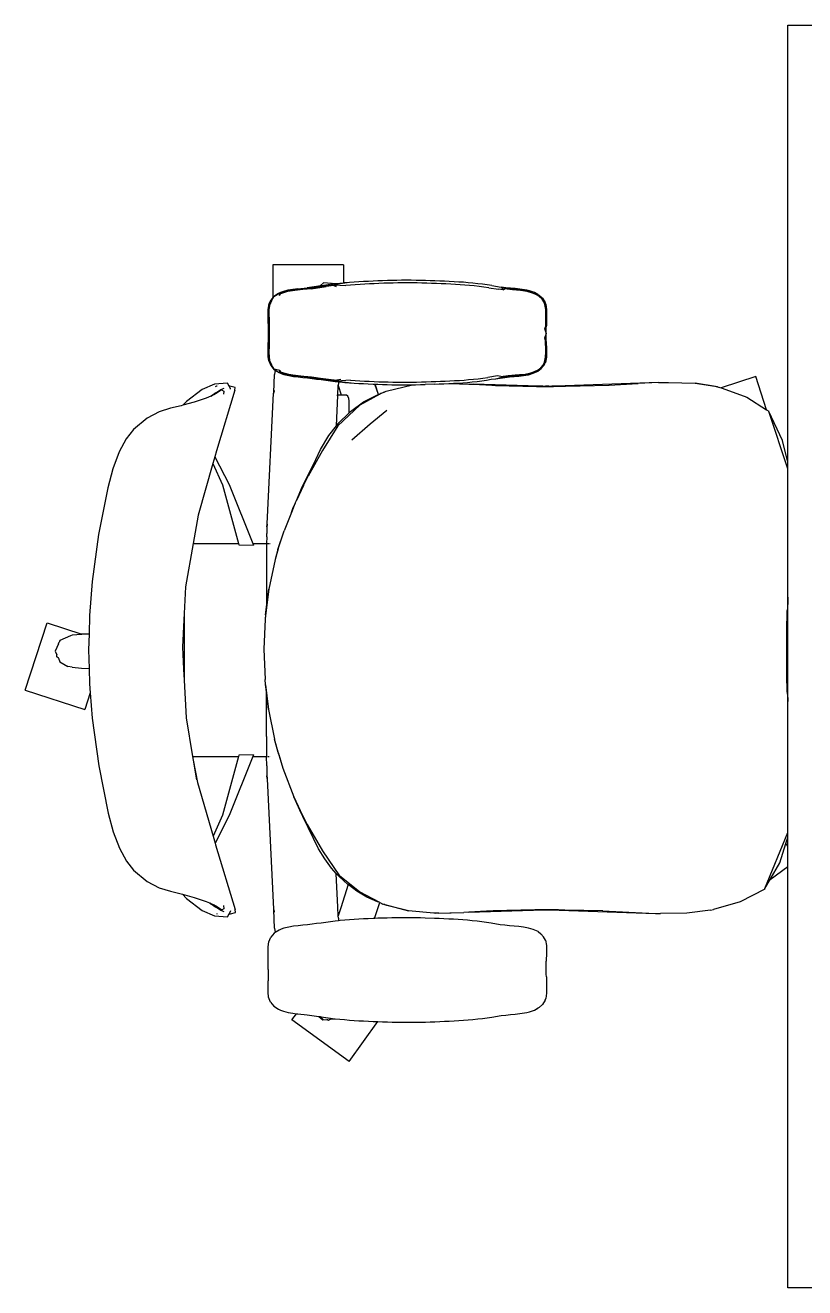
# Model space of a CAD drawing. Header units: metres. Extents: x 428 to 3974, y -4076 to 3914.
# Drawn here: x 1099.975 to 1100.679, y -3850.718 to -3849.578 of the extents above; entities that cross this region are included whole.
import ezdxf

# ---------------------------------------------------------------- set-up
doc = ezdxf.new("R2010")
doc.units = ezdxf.units.M
doc.header["$MEASUREMENT"] = 0
doc.layers.add('Edges', color=7, linetype='Continuous')

msp = doc.modelspace()

# ---------------------------------------------------------------- linework, layer by layer
at = {"layer": 'Edges'}
for p, q in [((1100.6633, -3849.5782), (1100.783, -3849.5782)), ((1100.6633, -3849.9726), (1100.6633, -3849.5782)), ((1100.1983, -3849.7946), (1100.1983, -3849.8241)), ((1100.2621, -3849.7946), (1100.1983, -3849.7946)), ((1100.2621, -3849.7946), (1100.2621, -3849.811)), ((1100.233, -3849.8153), (1100.2464, -3849.8134)), ((1100.233, -3849.8161), (1100.2464, -3849.8141)), ((1100.2376, -3849.8141), (1100.2334, -3849.8147)), ((1100.2394, -3849.8139), (1100.2376, -3849.8141)), ((1100.2394, -3849.8139), (1100.2396, -3849.8135)), ((1100.2406, -3849.8137), (1100.2394, -3849.8139)), ((1100.2396, -3849.8135), (1100.2412, -3849.8132)), ((1100.2418, -3849.8135), (1100.2406, -3849.8137)), ((1100.244, -3849.8107), (1100.2412, -3849.8132)), ((1100.246, -3849.8129), (1100.2418, -3849.8135)), ((1100.243, -3849.8129), (1100.2431, -3849.8128)), ((1100.2512, -3849.8114), (1100.244, -3849.8107)), ((1100.2503, -3849.8124), (1100.246, -3849.8129)), ((1100.2464, -3849.8134), (1100.2532, -3849.8125)), ((1100.2533, -3849.8132), (1100.2464, -3849.8141)), ((1100.2545, -3849.8118), (1100.2503, -3849.8124)), ((1100.2512, -3849.8114), (1100.2524, -3849.8112)), ((1100.2524, -3849.8112), (1100.2527, -3849.8116)), ((1100.2527, -3849.8116), (1100.2525, -3849.8115)), ((1100.2544, -3849.8117), (1100.2527, -3849.8116)), ((1100.2674, -3849.8105), (1100.2532, -3849.8125)), ((1100.2554, -3849.8141), (1100.2532, -3849.8125)), ((1100.2532, -3849.8125), (1100.2641, -3849.8132)), ((1100.2533, -3849.8132), (1100.2554, -3849.8141)), ((1100.2545, -3849.8118), (1100.2544, -3849.8117)), ((1100.2546, -3849.8118), (1100.2545, -3849.8118)), ((1100.2589, -3849.8113), (1100.2546, -3849.8118)), ((1100.2621, -3849.811), (1100.2589, -3849.8113)), ((1100.2631, -3849.8109), (1100.2621, -3849.811)), ((1100.2674, -3849.8105), (1100.2631, -3849.8109)), ((1100.2684, -3849.8128), (1100.2641, -3849.8132)), ((1100.2717, -3849.8102), (1100.2674, -3849.8105)), ((1100.2727, -3849.8125), (1100.2684, -3849.8128)), ((1100.276, -3849.8099), (1100.2717, -3849.8102)), ((1100.277, -3849.8122), (1100.2727, -3849.8125)), ((1100.2803, -3849.8097), (1100.276, -3849.8099)), ((1100.2813, -3849.812), (1100.277, -3849.8122)), ((1100.2846, -3849.8095), (1100.2803, -3849.8097)), ((1100.2856, -3849.8118), (1100.2813, -3849.812)), ((1100.2888, -3849.8093), (1100.2846, -3849.8095)), ((1100.2899, -3849.8116), (1100.2856, -3849.8118)), ((1100.2931, -3849.8091), (1100.2888, -3849.8093)), ((1100.2941, -3849.8114), (1100.2899, -3849.8116)), ((1100.2974, -3849.8089), (1100.2931, -3849.8091)), ((1100.2984, -3849.8112), (1100.2941, -3849.8114)), ((1100.3017, -3849.8088), (1100.2974, -3849.8089)), ((1100.3027, -3849.8111), (1100.2984, -3849.8112)), ((1100.306, -3849.8086), (1100.3017, -3849.8088)), ((1100.307, -3849.811), (1100.3027, -3849.8111)), ((1100.3103, -3849.8086), (1100.306, -3849.8086)), ((1100.3113, -3849.8109), (1100.307, -3849.811)), ((1100.3146, -3849.8085), (1100.3103, -3849.8086)), ((1100.3156, -3849.8109), (1100.3113, -3849.8109)), ((1100.3189, -3849.8085), (1100.3146, -3849.8085)), ((1100.3199, -3849.8108), (1100.3156, -3849.8109)), ((1100.3232, -3849.8085), (1100.3189, -3849.8085)), ((1100.3242, -3849.8109), (1100.3199, -3849.8108)), ((1100.3276, -3849.8086), (1100.3232, -3849.8085)), ((1100.3286, -3849.8109), (1100.3242, -3849.8109)), ((1100.3318, -3849.8086), (1100.3276, -3849.8086)), ((1100.3329, -3849.811), (1100.3286, -3849.8109)), ((1100.3361, -3849.8088), (1100.3318, -3849.8086)), ((1100.3373, -3849.8111), (1100.3329, -3849.811)), ((1100.3404, -3849.8089), (1100.3361, -3849.8088)), ((1100.3416, -3849.8113), (1100.3373, -3849.8111)), ((1100.3447, -3849.8091), (1100.3404, -3849.8089)), ((1100.346, -3849.8114), (1100.3416, -3849.8113)), ((1100.349, -3849.8092), (1100.3447, -3849.8091)), ((1100.3503, -3849.8116), (1100.346, -3849.8114)), ((1100.3533, -3849.8094), (1100.349, -3849.8092)), ((1100.3546, -3849.8118), (1100.3503, -3849.8116)), ((1100.3576, -3849.8096), (1100.3533, -3849.8094)), ((1100.3589, -3849.812), (1100.3546, -3849.8118)), ((1100.3619, -3849.8098), (1100.3576, -3849.8096)), ((1100.3631, -3849.8122), (1100.3589, -3849.812)), ((1100.3661, -3849.8101), (1100.3619, -3849.8098)), ((1100.3674, -3849.8125), (1100.3631, -3849.8122)), ((1100.3704, -3849.8103), (1100.3661, -3849.8101)), ((1100.3717, -3849.8128), (1100.3674, -3849.8125)), ((1100.3747, -3849.8107), (1100.3704, -3849.8103)), ((1100.376, -3849.8131), (1100.3717, -3849.8128)), ((1100.379, -3849.8111), (1100.3747, -3849.8107)), ((1100.3802, -3849.8136), (1100.376, -3849.8131)), ((1100.3833, -3849.8116), (1100.379, -3849.8111)), ((1100.3846, -3849.8141), (1100.3802, -3849.8136)), ((1100.3876, -3849.8121), (1100.3833, -3849.8116)), ((1100.3889, -3849.8146), (1100.3846, -3849.8141)), ((1100.3918, -3849.8127), (1100.3876, -3849.8121)), ((1100.3961, -3849.8133), (1100.3918, -3849.8127)), ((1100.3961, -3849.8133), (1100.4045, -3849.8146)), ((1100.1977, -3849.8248), (1100.1964, -3849.8264)), ((1100.1983, -3849.8244), (1100.1965, -3849.8266)), ((1100.1971, -3849.827), (1100.1991, -3849.8235)), ((1100.1983, -3849.8241), (1100.1977, -3849.8248)), ((1100.1993, -3849.8231), (1100.1983, -3849.8241)), ((1100.1991, -3849.8235), (1100.1983, -3849.8244)), ((1100.1983, -3849.8243), (1100.1983, -3849.8244)), ((1100.2052, -3849.8199), (1100.1991, -3849.8235)), ((1100.2035, -3849.8203), (1100.1993, -3849.8231)), ((1100.2053, -3849.8195), (1100.2035, -3849.8203)), ((1100.2043, -3849.8222), (1100.2052, -3849.8199)), ((1100.2043, -3849.8222), (1100.2053, -3849.8206)), ((1100.2116, -3849.8179), (1100.2052, -3849.8199)), ((1100.2053, -3849.8206), (1100.2052, -3849.8199)), ((1100.2078, -3849.8185), (1100.2053, -3849.8195)), ((1100.2116, -3849.8187), (1100.2053, -3849.8206)), ((1100.2117, -3849.8175), (1100.2078, -3849.8185)), ((1100.2116, -3849.8179), (1100.2138, -3849.8175)), ((1100.2138, -3849.8183), (1100.2116, -3849.8187)), ((1100.2122, -3849.8174), (1100.2117, -3849.8175)), ((1100.2117, -3849.8175), (1100.2138, -3849.8175)), ((1100.2165, -3849.8167), (1100.2122, -3849.8174)), ((1100.2138, -3849.8175), (1100.216, -3849.8172)), ((1100.216, -3849.818), (1100.2138, -3849.8183)), ((1100.216, -3849.8172), (1100.2208, -3849.8166)), ((1100.2207, -3849.8174), (1100.216, -3849.818)), ((1100.2208, -3849.8161), (1100.2165, -3849.8167)), ((1100.2255, -3849.8169), (1100.2207, -3849.8174)), ((1100.2208, -3849.8161), (1100.2292, -3849.8153)), ((1100.2208, -3849.8166), (1100.2255, -3849.8161)), ((1100.2255, -3849.8161), (1100.2292, -3849.8157)), ((1100.2292, -3849.8165), (1100.2255, -3849.8169)), ((1100.2334, -3849.8147), (1100.2292, -3849.8153)), ((1100.2292, -3849.8157), (1100.233, -3849.8153)), ((1100.233, -3849.8161), (1100.2292, -3849.8165)), ((1100.3932, -3849.8152), (1100.3889, -3849.8146)), ((1100.3932, -3849.8152), (1100.402, -3849.8166)), ((1100.4064, -3849.8172), (1100.402, -3849.8166)), ((1100.4086, -3849.8152), (1100.4045, -3849.8146)), ((1100.4076, -3849.8155), (1100.4045, -3849.8146)), ((1100.4045, -3849.8146), (1100.4064, -3849.8172)), ((1100.4064, -3849.8172), (1100.4076, -3849.8163)), ((1100.4076, -3849.8163), (1100.4076, -3849.8155)), ((1100.4076, -3849.8155), (1100.4148, -3849.8163)), ((1100.4148, -3849.8171), (1100.4076, -3849.8163)), ((1100.4128, -3849.8156), (1100.4086, -3849.8152)), ((1100.417, -3849.816), (1100.4128, -3849.8156)), ((1100.4148, -3849.8163), (1100.4219, -3849.817)), ((1100.4219, -3849.8178), (1100.4148, -3849.8171)), ((1100.4212, -3849.8164), (1100.417, -3849.816)), ((1100.4256, -3849.817), (1100.4212, -3849.8164)), ((1100.4279, -3849.8179), (1100.4219, -3849.817)), ((1100.4279, -3849.8186), (1100.4219, -3849.8178)), ((1100.4277, -3849.8175), (1100.4256, -3849.817)), ((1100.43, -3849.818), (1100.4277, -3849.8175)), ((1100.4339, -3849.8197), (1100.4279, -3849.8179)), ((1100.4337, -3849.8204), (1100.4279, -3849.8186)), ((1100.4337, -3849.8193), (1100.43, -3849.818)), ((1100.4344, -3849.8196), (1100.4337, -3849.8193)), ((1100.4362, -3849.8215), (1100.4337, -3849.8204)), ((1100.4339, -3849.8197), (1100.4364, -3849.8208)), ((1100.4377, -3849.8214), (1100.4344, -3849.8196)), ((1100.4386, -3849.8228), (1100.4362, -3849.8215)), ((1100.4364, -3849.8208), (1100.4388, -3849.8222)), ((1100.4364, -3849.8208), (1100.4377, -3849.8214)), ((1100.4377, -3849.8214), (1100.4387, -3849.8218)), ((1100.4414, -3849.8255), (1100.4386, -3849.8228)), ((1100.4387, -3849.8218), (1100.4418, -3849.8247)), ((1100.4418, -3849.825), (1100.4388, -3849.8222)), ((1100.4435, -3849.8289), (1100.4414, -3849.8255)), ((1100.4418, -3849.8247), (1100.4441, -3849.8286)), ((1100.444, -3849.8287), (1100.4418, -3849.825)), ((1100.1942, -3849.8351), (1100.1946, -3849.8313)), ((1100.1942, -3849.8386), (1100.1942, -3849.8351)), ((1100.1946, -3849.8313), (1100.1947, -3849.8311)), ((1100.1947, -3849.8303), (1100.1964, -3849.8264)), ((1100.1947, -3849.8308), (1100.1949, -3849.8303)), ((1100.1947, -3849.8303), (1100.1947, -3849.8311)), ((1100.1947, -3849.8311), (1100.1947, -3849.8308)), ((1100.1953, -3849.8315), (1100.1948, -3849.8351)), ((1100.1948, -3849.8351), (1100.1948, -3849.8386)), ((1100.1965, -3849.8266), (1100.1949, -3849.8303)), ((1100.1954, -3849.831), (1100.1953, -3849.8315)), ((1100.1955, -3849.8305), (1100.1954, -3849.831)), ((1100.1971, -3849.827), (1100.1955, -3849.8305)), ((1100.4437, -3849.8296), (1100.4435, -3849.8289)), ((1100.444, -3849.8303), (1100.4437, -3849.8296)), ((1100.444, -3849.8287), (1100.4443, -3849.8294)), ((1100.4447, -3849.8347), (1100.444, -3849.8303)), ((1100.4447, -3849.8301), (1100.4441, -3849.8286)), ((1100.4443, -3849.8294), (1100.4446, -3849.8301)), ((1100.4453, -3849.8347), (1100.4446, -3849.8301)), ((1100.4447, -3849.8301), (1100.4454, -3849.8347)), ((1100.4447, -3849.8392), (1100.4447, -3849.8347)), ((1100.4453, -3849.8392), (1100.4453, -3849.8347)), ((1100.4454, -3849.8347), (1100.4454, -3849.8393)), ((1100.1942, -3849.8392), (1100.1942, -3849.8386)), ((1100.1942, -3849.8399), (1100.1942, -3849.8392)), ((1100.1942, -3849.8437), (1100.1942, -3849.8399)), ((1100.1942, -3849.8475), (1100.1942, -3849.8437)), ((1100.1942, -3849.8475), (1100.1942, -3849.8562)), ((1100.1948, -3849.8386), (1100.1948, -3849.8392)), ((1100.1948, -3849.8392), (1100.1948, -3849.8398)), ((1100.1948, -3849.8398), (1100.1949, -3849.8436)), ((1100.1949, -3849.8436), (1100.1949, -3849.8475)), ((1100.1949, -3849.8475), (1100.1949, -3849.8562)), ((1100.4447, -3849.841), (1100.4447, -3849.8392)), ((1100.4447, -3849.8428), (1100.4447, -3849.841)), ((1100.4447, -3849.8496), (1100.4447, -3849.8428)), ((1100.4453, -3849.8392), (1100.4453, -3849.841)), ((1100.4454, -3849.8393), (1100.4453, -3849.841)), ((1100.4453, -3849.841), (1100.4453, -3849.8428)), ((1100.4453, -3849.8428), (1100.4453, -3849.8496)), ((1100.1942, -3849.8562), (1100.1942, -3849.8647)), ((1100.1949, -3849.8562), (1100.1949, -3849.8647)), ((1100.4447, -3849.8496), (1100.4436, -3849.8521)), ((1100.4436, -3849.8521), (1100.4452, -3849.8564)), ((1100.4436, -3849.8521), (1100.4451, -3849.8521)), ((1100.4452, -3849.8564), (1100.4436, -3849.8607)), ((1100.4451, -3849.8521), (1100.4453, -3849.8496)), ((1100.4452, -3849.8564), (1100.4451, -3849.8521)), ((1100.4451, -3849.8607), (1100.4452, -3849.8564)), ((1100.1942, -3849.8686), (1100.1942, -3849.8647)), ((1100.1942, -3849.8725), (1100.1942, -3849.8686)), ((1100.1949, -3849.8686), (1100.1948, -3849.8725)), ((1100.1949, -3849.8647), (1100.1949, -3849.8686)), ((1100.4436, -3849.8607), (1100.4446, -3849.8638)), ((1100.4436, -3849.8607), (1100.4451, -3849.8607)), ((1100.4447, -3849.8712), (1100.4446, -3849.8638)), ((1100.4447, -3849.8724), (1100.4447, -3849.8712)), ((1100.4452, -3849.8638), (1100.4451, -3849.8607)), ((1100.4452, -3849.8638), (1100.4453, -3849.8712)), ((1100.4453, -3849.8712), (1100.4453, -3849.8723)), ((1100.4453, -3849.8712), (1100.4454, -3849.8735)), ((1100.1942, -3849.8736), (1100.1942, -3849.8725)), ((1100.1942, -3849.8772), (1100.1942, -3849.8736)), ((1100.1948, -3849.881), (1100.1942, -3849.8772)), ((1100.1946, -3849.8811), (1100.1942, -3849.8772)), ((1100.1946, -3849.8811), (1100.1956, -3849.8834)), ((1100.1948, -3849.8725), (1100.1948, -3849.8736)), ((1100.1948, -3849.8736), (1100.1949, -3849.8772)), ((1100.1948, -3849.881), (1100.1965, -3849.8853)), ((1100.1949, -3849.8772), (1100.1954, -3849.8809)), ((1100.1954, -3849.8809), (1100.1971, -3849.8849)), ((1100.4431, -3849.8837), (1100.4437, -3849.8823)), ((1100.4443, -3849.8826), (1100.4436, -3849.884)), ((1100.4437, -3849.8823), (1100.4446, -3849.878)), ((1100.4443, -3849.8826), (1100.4452, -3849.878)), ((1100.4453, -3849.878), (1100.4444, -3849.8827)), ((1100.4446, -3849.878), (1100.4447, -3849.8735)), ((1100.4447, -3849.8735), (1100.4447, -3849.8724)), ((1100.4452, -3849.878), (1100.4453, -3849.8735)), ((1100.4453, -3849.8723), (1100.4453, -3849.8735)), ((1100.4454, -3849.8735), (1100.4453, -3849.878)), ((1100.1956, -3849.8834), (1100.1965, -3849.8855)), ((1100.1965, -3849.8853), (1100.1994, -3849.8887)), ((1100.1965, -3849.8855), (1100.1996, -3849.8892)), ((1100.1994, -3849.8887), (1100.1971, -3849.8849)), ((1100.1991, -3849.9098), (1100.1999, -3849.8934)), ((1100.1994, -3849.8887), (1100.2039, -3849.8917)), ((1100.2047, -3849.8898), (1100.1994, -3849.8887)), ((1100.1996, -3849.8892), (1100.2005, -3849.8897)), ((1100.2005, -3849.8897), (1100.1999, -3849.8934)), ((1100.2005, -3849.8897), (1100.2039, -3849.8917)), ((1100.2047, -3849.8898), (1100.2039, -3849.8917)), ((1100.2039, -3849.8917), (1100.2059, -3849.8926)), ((1100.2039, -3849.8917), (1100.2058, -3849.8922)), ((1100.2059, -3849.8915), (1100.2047, -3849.8898)), ((1100.2058, -3849.8922), (1100.2059, -3849.8915)), ((1100.2058, -3849.8922), (1100.2124, -3849.8941)), ((1100.2059, -3849.8915), (1100.2125, -3849.8933)), ((1100.2059, -3849.8926), (1100.2082, -3849.8934)), ((1100.2082, -3849.8934), (1100.2126, -3849.8945)), ((1100.2125, -3849.8933), (1100.2144, -3849.8936)), ((1100.2144, -3849.8936), (1100.2163, -3849.8939)), ((1100.2163, -3849.8939), (1100.2213, -3849.8944)), ((1100.4107, -3849.8945), (1100.4172, -3849.8939)), ((1100.4172, -3849.8939), (1100.4192, -3849.8938)), ((1100.4192, -3849.8938), (1100.4211, -3849.8936)), ((1100.4261, -3849.8938), (1100.421, -3849.8944)), ((1100.4211, -3849.8936), (1100.4261, -3849.8931)), ((1100.4246, -3849.8945), (1100.429, -3849.8937)), ((1100.4261, -3849.8931), (1100.4311, -3849.892)), ((1100.4312, -3849.8927), (1100.4261, -3849.8938)), ((1100.429, -3849.8937), (1100.4334, -3849.8924)), ((1100.4311, -3849.892), (1100.4345, -3849.8909)), ((1100.4347, -3849.8916), (1100.4312, -3849.8927)), ((1100.4334, -3849.8924), (1100.4378, -3849.8905)), ((1100.4345, -3849.8909), (1100.4378, -3849.8894)), ((1100.438, -3849.8901), (1100.4347, -3849.8916)), ((1100.4378, -3849.8894), (1100.4402, -3849.8875)), ((1100.4404, -3849.8885), (1100.4378, -3849.8905)), ((1100.438, -3849.8901), (1100.4405, -3849.8882)), ((1100.4402, -3849.8875), (1100.4423, -3849.8851)), ((1100.4428, -3849.8857), (1100.4404, -3849.8885)), ((1100.4405, -3849.8882), (1100.4427, -3849.8855)), ((1100.4423, -3849.8851), (1100.4431, -3849.8837)), ((1100.4436, -3849.884), (1100.4427, -3849.8855)), ((1100.4428, -3849.8857), (1100.4436, -3849.884)), ((1100.4436, -3849.884), (1100.4444, -3849.8827)), ((1100.1455, -3849.9024), (1100.1345, -3849.907)), ((1100.1574, -3849.9013), (1100.1455, -3849.9024)), ((1100.1473, -3849.9042), (1100.1461, -3849.9046)), ((1100.148, -3849.9042), (1100.1473, -3849.9042)), ((1100.159, -3849.9042), (1100.1574, -3849.9013)), ((1100.1596, -3849.9042), (1100.159, -3849.9042)), ((1100.1601, -3849.9061), (1100.159, -3849.9042)), ((1100.1642, -3849.9053), (1100.1596, -3849.9042)), ((1100.1639, -3849.9078), (1100.1642, -3849.9053)), ((1100.2144, -3849.8944), (1100.2124, -3849.8941)), ((1100.2126, -3849.8945), (1100.2169, -3849.8952)), ((1100.2163, -3849.8947), (1100.2144, -3849.8944)), ((1100.2213, -3849.8952), (1100.2163, -3849.8947)), ((1100.2169, -3849.8952), (1100.2211, -3849.8957)), ((1100.2211, -3849.8957), (1100.2253, -3849.8961)), ((1100.2213, -3849.8944), (1100.2263, -3849.8949)), ((1100.2263, -3849.8957), (1100.2213, -3849.8952)), ((1100.2253, -3849.8961), (1100.2295, -3849.8965)), ((1100.2263, -3849.8949), (1100.2298, -3849.8953)), ((1100.2298, -3849.8961), (1100.2263, -3849.8957)), ((1100.2295, -3849.8965), (1100.2337, -3849.897)), ((1100.2298, -3849.8953), (1100.2332, -3849.8957)), ((1100.2332, -3849.8965), (1100.2298, -3849.8961)), ((1100.2332, -3849.8957), (1100.2373, -3849.8962)), ((1100.2372, -3849.897), (1100.2332, -3849.8965)), ((1100.2337, -3849.897), (1100.2378, -3849.8976)), ((1100.2413, -3849.8976), (1100.2372, -3849.897)), ((1100.2373, -3849.8962), (1100.2413, -3849.8968)), ((1100.2378, -3849.8976), (1100.242, -3849.8982)), ((1100.2413, -3849.8968), (1100.2487, -3849.8978)), ((1100.2486, -3849.8986), (1100.2413, -3849.8976)), ((1100.242, -3849.8982), (1100.2462, -3849.8987)), ((1100.2462, -3849.8987), (1100.2505, -3849.8993)), ((1100.256, -3849.8995), (1100.2486, -3849.8986)), ((1100.2487, -3849.8978), (1100.256, -3849.8987)), ((1100.2505, -3849.8993), (1100.2547, -3849.8998)), ((1100.2547, -3849.8998), (1100.2576, -3849.9001)), ((1100.2598, -3849.898), (1100.256, -3849.8987)), ((1100.2684, -3849.8987), (1100.256, -3849.8995)), ((1100.256, -3849.8995), (1100.2718, -3849.9013)), ((1100.2571, -3849.9121), (1100.2574, -3849.9034)), ((1100.2572, -3849.9026), (1100.2574, -3849.9034)), ((1100.2574, -3849.9034), (1100.2575, -3849.9024)), ((1100.2574, -3849.9034), (1100.2601, -3849.912)), ((1100.2576, -3849.9001), (1100.2575, -3849.9024)), ((1100.2576, -3849.9001), (1100.259, -3849.9003)), ((1100.259, -3849.9003), (1100.2632, -3849.9007)), ((1100.2632, -3849.9007), (1100.2675, -3849.901)), ((1100.2675, -3849.901), (1100.2718, -3849.9013)), ((1100.2684, -3849.8987), (1100.2726, -3849.899)), ((1100.2718, -3849.9013), (1100.276, -3849.9016)), ((1100.2726, -3849.899), (1100.2769, -3849.8993)), ((1100.276, -3849.9016), (1100.2803, -3849.9018)), ((1100.2769, -3849.8993), (1100.2812, -3849.8995)), ((1100.2803, -3849.9018), (1100.2845, -3849.902)), ((1100.2812, -3849.8995), (1100.2854, -3849.8997)), ((1100.2845, -3849.902), (1100.2888, -3849.9022)), ((1100.2854, -3849.8997), (1100.2897, -3849.8999)), ((1100.2888, -3849.9022), (1100.2905, -3849.9023)), ((1100.2897, -3849.8999), (1100.2939, -3849.9001)), ((1100.2936, -3849.9116), (1100.2905, -3849.9023)), ((1100.2905, -3849.9023), (1100.2906, -3849.9023)), ((1100.2937, -3849.9116), (1100.2906, -3849.9023)), ((1100.2906, -3849.9023), (1100.293, -3849.9024)), ((1100.293, -3849.9024), (1100.2973, -3849.9025)), ((1100.2939, -3849.9001), (1100.2982, -3849.9002)), ((1100.2973, -3849.9025), (1100.3016, -3849.9027)), ((1100.2982, -3849.9002), (1100.3024, -3849.9003)), ((1100.3005, -3849.9087), (1100.3244, -3849.9028)), ((1100.3016, -3849.9027), (1100.3058, -3849.9028)), ((1100.3024, -3849.9003), (1100.3067, -3849.9004)), ((1100.3058, -3849.9028), (1100.3101, -3849.9028)), ((1100.3067, -3849.9004), (1100.311, -3849.9005)), ((1100.3101, -3849.9028), (1100.3144, -3849.9029)), ((1100.311, -3849.9005), (1100.3152, -3849.9005)), ((1100.3144, -3849.9029), (1100.3187, -3849.9029)), ((1100.3152, -3849.9005), (1100.3195, -3849.9005)), ((1100.3187, -3849.9029), (1100.323, -3849.9029)), ((1100.3195, -3849.9005), (1100.3238, -3849.9005)), ((1100.323, -3849.9029), (1100.3244, -3849.9028)), ((1100.3238, -3849.9005), (1100.3281, -3849.9004)), ((1100.3244, -3849.9028), (1100.3272, -3849.9028)), ((1100.3272, -3849.9028), (1100.3315, -3849.9027)), ((1100.3281, -3849.9004), (1100.3324, -3849.9003)), ((1100.3315, -3849.9027), (1100.3358, -3849.9026)), ((1100.3324, -3849.9003), (1100.3368, -3849.9002)), ((1100.3443, -3849.9023), (1100.3358, -3849.9026)), ((1100.3368, -3849.9002), (1100.3411, -3849.9)), ((1100.3411, -3849.9), (1100.3454, -3849.8999)), ((1100.3443, -3849.9023), (1100.3486, -3849.9021)), ((1100.3454, -3849.8999), (1100.3497, -3849.8997)), ((1100.3486, -3849.9021), (1100.3528, -3849.9019)), ((1100.3497, -3849.8997), (1100.3539, -3849.8995)), ((1100.3528, -3849.9019), (1100.3571, -3849.9017)), ((1100.3539, -3849.8995), (1100.3582, -3849.8993)), ((1100.3571, -3849.9017), (1100.3585, -3849.9017)), ((1100.3582, -3849.8993), (1100.3624, -3849.8991)), ((1100.3585, -3849.9017), (1100.3613, -3849.9015)), ((1100.3585, -3849.9017), (1100.3754, -3849.9022)), ((1100.3613, -3849.9015), (1100.3656, -3849.9013)), ((1100.3624, -3849.8991), (1100.3667, -3849.8989)), ((1100.3656, -3849.9013), (1100.3699, -3849.901)), ((1100.3667, -3849.8989), (1100.3709, -3849.8986)), ((1100.3699, -3849.901), (1100.3742, -3849.9007)), ((1100.3709, -3849.8986), (1100.3751, -3849.8982)), ((1100.3742, -3849.9007), (1100.3784, -3849.9003)), ((1100.3751, -3849.8982), (1100.3794, -3849.8978)), ((1100.3754, -3849.9022), (1100.3793, -3849.9024)), ((1100.3784, -3849.9003), (1100.3827, -3849.8998)), ((1100.3793, -3849.9024), (1100.4018, -3849.9035)), ((1100.4388, -3849.9041), (1100.3793, -3849.9024)), ((1100.3794, -3849.8978), (1100.3837, -3849.8973)), ((1100.3827, -3849.8998), (1100.3869, -3849.8992)), ((1100.3837, -3849.8973), (1100.388, -3849.8967)), ((1100.3869, -3849.8992), (1100.3911, -3849.8986)), ((1100.388, -3849.8967), (1100.3923, -3849.8961)), ((1100.3911, -3849.8986), (1100.3953, -3849.8979)), ((1100.401, -3849.8947), (1100.3923, -3849.8961)), ((1100.3953, -3849.8979), (1100.3995, -3849.8973)), ((1100.3994, -3849.9036), (1100.4364, -3849.9043)), ((1100.3995, -3849.8973), (1100.4042, -3849.8961)), ((1100.3995, -3849.8973), (1100.4036, -3849.8967)), ((1100.4041, -3849.8954), (1100.401, -3849.8947)), ((1100.4036, -3849.8967), (1100.4078, -3849.8961)), ((1100.4041, -3849.8954), (1100.4107, -3849.8945)), ((1100.4107, -3849.8953), (1100.4042, -3849.8961)), ((1100.4078, -3849.8961), (1100.4119, -3849.8956)), ((1100.4172, -3849.8947), (1100.4107, -3849.8953)), ((1100.4119, -3849.8956), (1100.4161, -3849.8953)), ((1100.4161, -3849.8953), (1100.4203, -3849.895)), ((1100.4191, -3849.8946), (1100.4172, -3849.8947)), ((1100.421, -3849.8944), (1100.4191, -3849.8946)), ((1100.4203, -3849.895), (1100.4246, -3849.8945)), ((1100.4364, -3849.9043), (1100.4496, -3849.9045)), ((1100.4364, -3849.9043), (1100.446, -3849.9044)), ((1100.4388, -3849.9041), (1100.4389, -3849.9041)), ((1100.4389, -3849.9041), (1100.4446, -3849.9041)), ((1100.4422, -3849.9042), (1100.4389, -3849.9041)), ((1100.4422, -3849.9042), (1100.4476, -3849.9042)), ((1100.446, -3849.9044), (1100.4422, -3849.9042)), ((1100.4476, -3849.9042), (1100.4446, -3849.9041)), ((1100.446, -3849.9044), (1100.4484, -3849.9044)), ((1100.4476, -3849.9042), (1100.4502, -3849.9041)), ((1100.4524, -3849.9042), (1100.4484, -3849.9044)), ((1100.4484, -3849.9044), (1100.4518, -3849.9044)), ((1100.4496, -3849.9045), (1100.5019, -3849.9033)), ((1100.4502, -3849.9041), (1100.4535, -3849.9042)), ((1100.4524, -3849.9042), (1100.4502, -3849.9041)), ((1100.4535, -3849.9042), (1100.4524, -3849.9042)), ((1100.4535, -3849.9042), (1100.4537, -3849.9042)), ((1100.5466, -3849.9009), (1100.4537, -3849.9042)), ((1100.5016, -3849.9032), (1100.528, -3849.9018)), ((1100.5466, -3849.9009), (1100.528, -3849.9018)), ((1100.5466, -3849.9009), (1100.5555, -3849.9007)), ((1100.5555, -3849.9007), (1100.5795, -3849.9015)), ((1100.5999, -3849.9048), (1100.5795, -3849.9015)), ((1100.5795, -3849.9015), (1100.5973, -3849.9042)), ((1100.5973, -3849.9042), (1100.603, -3849.9055)), ((1100.5999, -3849.9048), (1100.603, -3849.9055)), ((1100.6344, -3849.8953), (1100.603, -3849.9055)), ((1100.6441, -3849.9254), (1100.6344, -3849.8953)), ((1100.1345, -3849.907), (1100.1205, -3849.9178)), ((1100.1381, -3849.9148), (1100.1273, -3849.9185)), ((1100.1424, -3849.913), (1100.1381, -3849.9148)), ((1100.1424, -3849.913), (1100.1467, -3849.9099)), ((1100.1424, -3849.913), (1100.1464, -3849.9103)), ((1100.1428, -3849.9128), (1100.1424, -3849.913)), ((1100.146, -3849.9109), (1100.1428, -3849.9128)), ((1100.1455, -3849.9116), (1100.1428, -3849.9128)), ((1100.146, -3849.9109), (1100.1455, -3849.9116)), ((1100.1466, -3849.9111), (1100.1455, -3849.9116)), ((1100.1515, -3849.9076), (1100.146, -3849.9109)), ((1100.1464, -3849.9103), (1100.1512, -3849.9071)), ((1100.1467, -3849.9099), (1100.1464, -3849.9103)), ((1100.1516, -3849.9078), (1100.1466, -3849.9111)), ((1100.1639, -3849.9078), (1100.1475, -3849.9625)), ((1100.1512, -3849.9071), (1100.1544, -3849.9058)), ((1100.1512, -3849.9071), (1100.1518, -3849.9074)), ((1100.1515, -3849.9076), (1100.1516, -3849.9075)), ((1100.1518, -3849.9074), (1100.1516, -3849.9075)), ((1100.1518, -3849.9074), (1100.1541, -3849.9087)), ((1100.1541, -3849.9087), (1100.1537, -3849.9114)), ((1100.1602, -3849.9069), (1100.1601, -3849.9061)), ((1100.1931, -3850.0283), (1100.199, -3849.9104)), ((1100.1991, -3849.9098), (1100.199, -3849.9104)), ((1100.1991, -3849.9108), (1100.1991, -3849.9098)), ((1100.1994, -3849.9079), (1100.1992, -3849.9091)), ((1100.1994, -3849.9086), (1100.1992, -3849.9099)), ((1100.2557, -3849.94), (1100.2571, -3849.9125)), ((1100.2561, -3849.9121), (1100.2565, -3849.9121)), ((1100.2569, -3849.9121), (1100.2571, -3849.9121)), ((1100.2602, -3849.9121), (1100.2571, -3849.9121)), ((1100.2571, -3849.9125), (1100.2571, -3849.9121)), ((1100.2601, -3849.912), (1100.2602, -3849.9121)), ((1100.262, -3849.9121), (1100.2602, -3849.9121)), ((1100.2602, -3849.9121), (1100.2602, -3849.9122)), ((1100.2647, -3849.9122), (1100.262, -3849.9121)), ((1100.2659, -3849.9132), (1100.2647, -3849.9122)), ((1100.2668, -3849.9151), (1100.2659, -3849.9132)), ((1100.2671, -3849.9174), (1100.2668, -3849.9151)), ((1100.2949, -3849.9112), (1100.2769, -3849.9213)), ((1100.2803, -3849.9182), (1100.2933, -3849.9117)), ((1100.2933, -3849.9117), (1100.2936, -3849.9116)), ((1100.2936, -3849.9116), (1100.2937, -3849.9116)), ((1100.2937, -3849.9116), (1100.2949, -3849.9112)), ((1100.2963, -3849.9105), (1100.2949, -3849.9112)), ((1100.2963, -3849.9105), (1100.2979, -3849.9098)), ((1100.2979, -3849.9098), (1100.2986, -3849.9094)), ((1100.2979, -3849.9098), (1100.2983, -3849.9096)), ((1100.2983, -3849.9096), (1100.2986, -3849.9094)), ((1100.2983, -3849.9096), (1100.2989, -3849.9094)), ((1100.2986, -3849.9094), (1100.3005, -3849.9087)), ((1100.2986, -3849.9094), (1100.2989, -3849.9094)), ((1100.2989, -3849.9094), (1100.3005, -3849.9087)), ((1100.603, -3849.9055), (1100.6041, -3849.9058)), ((1100.6041, -3849.9058), (1100.6262, -3849.9141)), ((1100.6262, -3849.9141), (1100.6441, -3849.9254)), ((1100.0957, -3849.9273), (1100.0848, -3849.9331)), ((1100.1058, -3849.924), (1100.0957, -3849.9273)), ((1100.1154, -3849.9218), (1100.1058, -3849.924)), ((1100.1171, -3849.9213), (1100.1154, -3849.9218)), ((1100.1205, -3849.9178), (1100.1171, -3849.9213)), ((1100.1273, -3849.9185), (1100.1171, -3849.9213)), ((1100.2769, -3849.9213), (1100.257, -3849.9398)), ((1100.258, -3849.9371), (1100.2671, -3849.9281)), ((1100.2671, -3849.9198), (1100.2671, -3849.9174)), ((1100.2671, -3849.9281), (1100.2671, -3849.9198)), ((1100.2671, -3849.9281), (1100.2685, -3849.9268)), ((1100.2685, -3849.9268), (1100.2803, -3849.9182)), ((1100.3011, -3849.9259), (1100.2862, -3849.9384)), ((1100.6441, -3849.9254), (1100.646, -3849.9266)), ((1100.6461, -3849.9269), (1100.646, -3849.9266)), ((1100.6633, -3849.9787), (1100.6461, -3849.9269)), ((1100.6585, -3849.953), (1100.6461, -3849.9269)), ((1100.0848, -3849.9331), (1100.0725, -3849.9431)), ((1100.2557, -3849.94), (1100.258, -3849.9371)), ((1100.2862, -3849.9384), (1100.2697, -3849.9528)), ((1100.0725, -3849.9431), (1100.0659, -3849.9515)), ((1100.2412, -3849.9613), (1100.249, -3849.9486)), ((1100.257, -3849.9398), (1100.2431, -3849.9622)), ((1100.249, -3849.9486), (1100.2557, -3849.94)), ((1100.0659, -3849.9515), (1100.0596, -3849.9635)), ((1100.2431, -3849.9622), (1100.2302, -3849.9854)), ((1100.235, -3849.9749), (1100.2412, -3849.9613)), ((1100.6633, -3849.9726), (1100.6585, -3849.953)), ((1100.0596, -3849.9635), (1100.0539, -3849.9786)), ((1100.146, -3849.9678), (1100.1442, -3849.9738)), ((1100.1475, -3849.9625), (1100.146, -3849.9678)), ((1100.146, -3849.9678), (1100.1588, -3849.9928)), ((1100.6633, -3849.9787), (1100.6633, -3849.9726)), ((1100.0539, -3849.9786), (1100.0492, -3849.9959)), ((1100.1442, -3849.9738), (1100.1308, -3850.0206)), ((1100.1442, -3849.9738), (1100.1528, -3849.9931)), ((1100.2251, -3849.9945), (1100.235, -3849.9749)), ((1100.6633, -3850.0946), (1100.6633, -3849.9787)), ((1100.0492, -3849.9959), (1100.041, -3850.038)), ((1100.1528, -3849.9931), (1100.1673, -3850.0462)), ((1100.1588, -3849.9928), (1100.1802, -3850.0462)), ((1100.2196, -3850.0072), (1100.2261, -3849.9934)), ((1100.226, -3849.9938), (1100.2196, -3850.0072)), ((1100.2196, -3850.0072), (1100.2251, -3849.9945)), ((1100.226, -3849.9938), (1100.2302, -3849.9854)), ((1100.2261, -3849.9934), (1100.2302, -3849.9854)), ((1100.2185, -3850.0096), (1100.2196, -3850.0072)), ((1100.2151, -3850.018), (1100.2084, -3850.0347)), ((1100.2176, -3850.0118), (1100.2151, -3850.018)), ((1100.2151, -3850.018), (1100.2164, -3850.0146)), ((1100.2164, -3850.0146), (1100.2176, -3850.0118)), ((1100.2185, -3850.0096), (1100.2176, -3850.0118)), ((1100.1308, -3850.0206), (1100.1263, -3850.0462)), ((1100.1931, -3850.0287), (1100.1929, -3850.0313)), ((1100.193, -3850.0311), (1100.1931, -3850.0287)), ((1100.1931, -3850.0283), (1100.1931, -3850.0285)), ((1100.1931, -3850.0287), (1100.1931, -3850.0285)), ((1100.041, -3850.038), (1100.0352, -3850.0805)), ((1100.1928, -3850.0401), (1100.1927, -3850.0462)), ((1100.1929, -3850.0342), (1100.1928, -3850.0356)), ((1100.1928, -3850.0356), (1100.1928, -3850.0371)), ((1100.1928, -3850.0401), (1100.1928, -3850.0371)), ((1100.1929, -3850.0313), (1100.1929, -3850.0327)), ((1100.1929, -3850.0327), (1100.1929, -3850.0342)), ((1100.2029, -3850.0515), (1100.2084, -3850.0347)), ((1100.2031, -3850.0511), (1100.2084, -3850.0347)), ((1100.1263, -3850.0462), (1100.1195, -3850.0853)), ((1100.1263, -3850.0462), (1100.1673, -3850.0462)), ((1100.1673, -3850.0462), (1100.1677, -3850.0474)), ((1100.1677, -3850.0474), (1100.1808, -3850.0477)), ((1100.1802, -3850.0462), (1100.1808, -3850.0477)), ((1100.1802, -3850.0462), (1100.1927, -3850.0462)), ((1100.1927, -3850.0462), (1100.1927, -3850.0539)), ((1100.1927, -3850.0462), (1100.1928, -3850.0462)), ((1100.1929, -3850.0462), (1100.1929, -3850.0462)), ((1100.193, -3850.0462), (1100.1931, -3850.0462)), ((1100.1931, -3850.0462), (1100.1937, -3850.0462)), ((1100.1941, -3850.0462), (1100.195, -3850.0462)), ((1100.1957, -3850.0462), (1100.1959, -3850.0462)), ((1100.2031, -3850.0511), (1100.2004, -3850.0606)), ((1100.2029, -3850.0515), (1100.2004, -3850.0606)), ((1100.1927, -3850.0539), (1100.1926, -3850.0666)), ((1100.2004, -3850.0606), (1100.1946, -3850.0873)), ((1100.1926, -3850.0666), (1100.1925, -3850.1034)), ((1100.0352, -3850.0805), (1100.0328, -3850.1113)), ((1100.1195, -3850.0853), (1100.1182, -3850.1094)), ((1100.1946, -3850.0873), (1100.1916, -3850.1114)), ((1100.1925, -3850.1034), (1100.1946, -3850.0873)), ((1100.6633, -3850.0991), (1100.6628, -3850.1087)), ((1100.6633, -3850.0947), (1100.6629, -3850.1043)), ((1100.6633, -3850.0977), (1100.6629, -3850.1043)), ((1100.6633, -3850.0947), (1100.6633, -3850.0946)), ((1100.6633, -3850.0977), (1100.6633, -3850.0947)), ((1100.6633, -3850.0991), (1100.6633, -3850.0977)), ((1100.6633, -3850.1874), (1100.6633, -3850.0991)), ((1100.1182, -3850.1094), (1100.1173, -3850.1272)), ((1100.1182, -3850.1094), (1100.1182, -3850.1272)), ((1100.1916, -3850.1104), (1100.1913, -3850.1145)), ((1100.1916, -3850.1104), (1100.1925, -3850.1034)), ((1100.6628, -3850.1066), (1100.6625, -3850.1126)), ((1100.6628, -3850.1066), (1100.6626, -3850.1116)), ((1100.6628, -3850.1087), (1100.6626, -3850.1116)), ((1100.6626, -3850.113), (1100.6628, -3850.1087)), ((1100.6629, -3850.1043), (1100.6628, -3850.1066)), ((1100.6628, -3850.1087), (1100.6628, -3850.1066)), ((1099.9748, -3850.1785), (1099.9945, -3850.1178)), ((1099.9945, -3850.1178), (1100.0259, -3850.128)), ((1100.0328, -3850.1113), (1100.0324, -3850.1279)), ((1100.1913, -3850.1145), (1100.1902, -3850.1417)), ((1100.1916, -3850.1114), (1100.1913, -3850.1145)), ((1100.6624, -3850.1715), (1100.6625, -3850.1163)), ((1100.6625, -3850.1126), (1100.6625, -3850.1163)), ((1100.6626, -3850.113), (1100.6625, -3850.1163)), ((1100.6626, -3850.1116), (1100.6626, -3850.113)), ((1100.6626, -3850.113), (1100.6626, -3850.1739)), ((1100.0155, -3850.1294), (1100.0061, -3850.1338)), ((1100.0156, -3850.1294), (1100.0155, -3850.1294)), ((1100.0156, -3850.1294), (1100.0157, -3850.1294)), ((1100.0172, -3850.1288), (1100.0157, -3850.1294)), ((1100.0212, -3850.1286), (1100.0172, -3850.1288)), ((1100.0256, -3850.128), (1100.0212, -3850.1286)), ((1100.0258, -3850.1284), (1100.0212, -3850.1286)), ((1100.0259, -3850.128), (1100.0256, -3850.128)), ((1100.0324, -3850.1279), (1100.0259, -3850.128)), ((1100.0259, -3850.128), (1100.0259, -3850.128)), ((1100.0271, -3850.1284), (1100.0271, -3850.1284)), ((1100.0324, -3850.1279), (1100.032, -3850.1421)), ((1100.1172, -3850.1273), (1100.1166, -3850.1398)), ((1100.1173, -3850.1272), (1100.1172, -3850.1273)), ((1100.1182, -3850.1273), (1100.1172, -3850.1273)), ((1100.1182, -3850.1272), (1100.1173, -3850.1272)), ((1100.1182, -3850.1272), (1100.1182, -3850.1273)), ((1100.1182, -3850.1273), (1100.1182, -3850.1595)), ((1100.0048, -3850.1368), (1100.0019, -3850.1434)), ((1100.0019, -3850.1434), (1100.0034, -3850.1468)), ((1100.0048, -3850.1368), (1100.005, -3850.1356)), ((1100.005, -3850.1356), (1100.0054, -3850.1354)), ((1100.0054, -3850.1354), (1100.0053, -3850.1356)), ((1100.0061, -3850.1338), (1100.0054, -3850.1354)), ((1100.032, -3850.1421), (1100.0324, -3850.1589)), ((1100.1166, -3850.1398), (1100.1177, -3850.1595)), ((1100.1902, -3850.1417), (1100.1913, -3850.169)), ((1100.0032, -3850.1485), (1100.0034, -3850.1468)), ((1100.0047, -3850.1498), (1100.0032, -3850.1485)), ((1100.0041, -3850.1484), (1100.0041, -3850.1485)), ((1100.0045, -3850.1494), (1100.0047, -3850.1498)), ((1100.0047, -3850.1498), (1100.0061, -3850.153)), ((1100.0061, -3850.153), (1100.0132, -3850.1571)), ((1100.0172, -3850.1577), (1100.0132, -3850.1571)), ((1100.0172, -3850.1577), (1100.0256, -3850.1588)), ((1100.0256, -3850.1588), (1100.0324, -3850.1589)), ((1100.0324, -3850.1589), (1100.0328, -3850.173)), ((1100.1177, -3850.1595), (1100.1182, -3850.1595)), ((1100.1177, -3850.1595), (1100.1182, -3850.1696)), ((1100.1182, -3850.1595), (1100.1182, -3850.1696)), ((1099.9748, -3850.1785), (1100.0285, -3850.196)), ((1100.0328, -3850.173), (1100.0334, -3850.1809)), ((1100.1182, -3850.1696), (1100.1201, -3850.2036)), ((1100.1917, -3850.1735), (1100.1913, -3850.169)), ((1100.1918, -3850.1737), (1100.1913, -3850.169)), ((1100.1925, -3850.18), (1100.1917, -3850.1735)), ((1100.1918, -3850.1737), (1100.1945, -3850.1961)), ((1100.6626, -3850.1739), (1100.6624, -3850.1715)), ((1100.6624, -3850.1715), (1100.6624, -3850.1751)), ((1100.6624, -3850.1751), (1100.6628, -3850.1803)), ((1100.6626, -3850.1753), (1100.6626, -3850.1739)), ((1100.6627, -3850.1778), (1100.6626, -3850.1739)), ((1100.6626, -3850.1753), (1100.6628, -3850.1803)), ((1100.6626, -3850.1753), (1100.6627, -3850.1778)), ((1100.6627, -3850.1778), (1100.6633, -3850.1874)), ((1100.6628, -3850.1803), (1100.6627, -3850.1778)), ((1100.0334, -3850.1809), (1100.0285, -3850.196)), ((1100.0334, -3850.1809), (1100.0352, -3850.2038)), ((1100.1945, -3850.1961), (1100.1925, -3850.18)), ((1100.1926, -3850.2203), (1100.1925, -3850.18)), ((1100.6628, -3850.1803), (1100.6633, -3850.1889)), ((1100.6633, -3850.1889), (1100.6633, -3850.1874)), ((1100.6633, -3850.3072), (1100.6633, -3850.1889)), ((1100.1945, -3850.1961), (1100.1999, -3850.2229)), ((1100.0352, -3850.2038), (1100.0412, -3850.247)), ((1100.1201, -3850.2036), (1100.1259, -3850.2386)), ((1100.1926, -3850.2203), (1100.1927, -3850.233)), ((1100.2031, -3850.235), (1100.1999, -3850.2229)), ((1100.2037, -3850.2368), (1100.1999, -3850.2229)), ((1100.1927, -3850.233), (1100.1927, -3850.2386)), ((1100.2031, -3850.235), (1100.2074, -3850.2491)), ((1100.0412, -3850.247), (1100.0496, -3850.2897)), ((1100.1259, -3850.2386), (1100.1673, -3850.2386)), ((1100.1259, -3850.2386), (1100.1264, -3850.2418)), ((1100.1264, -3850.2418), (1100.1304, -3850.2619)), ((1100.1264, -3850.2418), (1100.1293, -3850.2595)), ((1100.1673, -3850.2386), (1100.1528, -3850.2915)), ((1100.1801, -3850.2386), (1100.1588, -3850.2918)), ((1100.1677, -3850.2372), (1100.1673, -3850.2386)), ((1100.1808, -3850.2369), (1100.1677, -3850.2372)), ((1100.1808, -3850.2369), (1100.1801, -3850.2386)), ((1100.1801, -3850.2386), (1100.1927, -3850.2386)), ((1100.1927, -3850.2386), (1100.1928, -3850.2386)), ((1100.1928, -3850.2468), (1100.1927, -3850.2386)), ((1100.1928, -3850.2468), (1100.1928, -3850.2498)), ((1100.1929, -3850.2386), (1100.1929, -3850.2386)), ((1100.193, -3850.2386), (1100.1936, -3850.2386)), ((1100.1942, -3850.2386), (1100.195, -3850.2386)), ((1100.1958, -3850.2386), (1100.1959, -3850.2386)), ((1100.2037, -3850.2368), (1100.2074, -3850.2491)), ((1100.1928, -3850.2498), (1100.1928, -3850.2513)), ((1100.1928, -3850.2513), (1100.1929, -3850.2527)), ((1100.1929, -3850.2527), (1100.1929, -3850.2541)), ((1100.1929, -3850.2541), (1100.1929, -3850.2556)), ((1100.1929, -3850.2556), (1100.1931, -3850.2582)), ((1100.1931, -3850.2582), (1100.193, -3850.2558)), ((1100.1931, -3850.2582), (1100.1931, -3850.2583)), ((1100.1931, -3850.2583), (1100.1931, -3850.2586)), ((1100.1931, -3850.2586), (1100.199, -3850.3764)), ((1100.2074, -3850.2491), (1100.2172, -3850.275)), ((1100.1304, -3850.2619), (1100.1444, -3850.3105)), ((1100.2172, -3850.275), (1100.2251, -3850.2916)), ((1100.2243, -3850.2901), (1100.2172, -3850.275)), ((1100.0496, -3850.2897), (1100.0542, -3850.3066)), ((1100.1528, -3850.2915), (1100.1444, -3850.3105)), ((1100.1588, -3850.2918), (1100.1461, -3850.3166)), ((1100.2254, -3850.2927), (1100.2243, -3850.2901)), ((1100.2251, -3850.2919), (1100.2243, -3850.2901)), ((1100.2251, -3850.2916), (1100.2292, -3850.2999)), ((1100.2251, -3850.2919), (1100.2292, -3850.2999)), ((1100.235, -3850.3125), (1100.2254, -3850.2927)), ((1100.2292, -3850.2999), (1100.2431, -3850.3236)), ((1100.0542, -3850.3066), (1100.0599, -3850.3213)), ((1100.1444, -3850.3105), (1100.1461, -3850.3166)), ((1100.2396, -3850.3219), (1100.235, -3850.3125)), ((1100.6425, -3850.3578), (1100.6633, -3850.3072)), ((1100.6616, -3850.3171), (1100.6633, -3850.3116)), ((1100.6633, -3850.3116), (1100.6633, -3850.3072)), ((1100.6633, -3850.3194), (1100.6633, -3850.3116)), ((1100.0599, -3850.3213), (1100.0661, -3850.333)), ((1100.1461, -3850.3166), (1100.1466, -3850.3183)), ((1100.1466, -3850.3183), (1100.1642, -3850.3765)), ((1100.2451, -3850.3308), (1100.2396, -3850.3219)), ((1100.2431, -3850.3236), (1100.2586, -3850.3461)), ((1100.6561, -3850.3344), (1100.6616, -3850.3171)), ((1100.6633, -3850.3194), (1100.6616, -3850.3171)), ((1100.6633, -3850.3379), (1100.6633, -3850.3194)), ((1100.0661, -3850.333), (1100.0725, -3850.3411)), ((1100.2513, -3850.3392), (1100.2451, -3850.3308)), ((1100.6474, -3850.3495), (1100.6561, -3850.3344)), ((1100.6474, -3850.3495), (1100.6633, -3850.3379)), ((1100.6633, -3850.7182), (1100.6633, -3850.3379)), ((1100.0725, -3850.3411), (1100.0848, -3850.3512)), ((1100.2555, -3850.344), (1100.2513, -3850.3392)), ((1100.2571, -3850.3744), (1100.2555, -3850.344)), ((1100.2582, -3850.3469), (1100.2555, -3850.344)), ((1100.2659, -3850.354), (1100.2582, -3850.3469)), ((1100.2764, -3850.3607), (1100.2586, -3850.3461)), ((1100.6425, -3850.3578), (1100.6474, -3850.3495)), ((1100.0848, -3850.3512), (1100.0958, -3850.357)), ((1100.0958, -3850.357), (1100.1058, -3850.3602)), ((1100.1058, -3850.3602), (1100.1154, -3850.3625)), ((1100.2662, -3850.3542), (1100.2596, -3850.3751)), ((1100.2662, -3850.3542), (1100.2659, -3850.354)), ((1100.2742, -3850.3602), (1100.2662, -3850.3542)), ((1100.2832, -3850.3655), (1100.2742, -3850.3602)), ((1100.2949, -3850.3703), (1100.2764, -3850.3607)), ((1100.6424, -3850.3582), (1100.6202, -3850.3696)), ((1100.6424, -3850.3582), (1100.6425, -3850.3578)), ((1100.1154, -3850.3625), (1100.1166, -3850.3628)), ((1100.1166, -3850.3628), (1100.1205, -3850.3668)), ((1100.1166, -3850.3628), (1100.1274, -3850.3657)), ((1100.1205, -3850.3668), (1100.1345, -3850.3776)), ((1100.1274, -3850.3657), (1100.1382, -3850.3694)), ((1100.1382, -3850.3694), (1100.1412, -3850.3707)), ((1100.1413, -3850.3709), (1100.1412, -3850.3707)), ((1100.1412, -3850.3707), (1100.1451, -3850.3724)), ((1100.1467, -3850.3747), (1100.1413, -3850.3709)), ((1100.1413, -3850.3709), (1100.146, -3850.3737)), ((1100.1464, -3850.3743), (1100.1413, -3850.3709)), ((1100.1451, -3850.3724), (1100.146, -3850.3737)), ((1100.1451, -3850.3724), (1100.1468, -3850.3732)), ((1100.2928, -3850.3698), (1100.2832, -3850.3655)), ((1100.2901, -3850.3848), (1100.2949, -3850.3703)), ((1100.2949, -3850.3703), (1100.2928, -3850.3698)), ((1100.2949, -3850.3703), (1100.2975, -3850.3717)), ((1100.2994, -3850.3722), (1100.2975, -3850.3717)), ((1100.3013, -3850.373), (1100.2975, -3850.3717)), ((1100.2994, -3850.3722), (1100.3208, -3850.3779)), ((1100.6202, -3850.3696), (1100.5963, -3850.3767)), ((1100.1345, -3850.3776), (1100.1455, -3850.3822)), ((1100.1455, -3850.3822), (1100.1574, -3850.3833)), ((1100.146, -3850.3737), (1100.1518, -3850.3772)), ((1100.1464, -3850.3743), (1100.1467, -3850.3747)), ((1100.1512, -3850.3775), (1100.1464, -3850.3743)), ((1100.1468, -3850.3732), (1100.1518, -3850.3765)), ((1100.1476, -3850.3803), (1100.1478, -3850.3805)), ((1100.1478, -3850.3805), (1100.148, -3850.3805)), ((1100.1518, -3850.3772), (1100.1512, -3850.3775)), ((1100.1544, -3850.3788), (1100.1512, -3850.3775)), ((1100.1519, -3850.377), (1100.1514, -3850.3768)), ((1100.1541, -3850.3759), (1100.1518, -3850.3772)), ((1100.1537, -3850.3729), (1100.1541, -3850.3759)), ((1100.1574, -3850.3833), (1100.159, -3850.3805)), ((1100.159, -3850.3805), (1100.1601, -3850.3785)), ((1100.159, -3850.3805), (1100.1601, -3850.3805)), ((1100.1601, -3850.3785), (1100.1603, -3850.3776)), ((1100.1601, -3850.3805), (1100.1646, -3850.3792)), ((1100.1646, -3850.3792), (1100.1642, -3850.3765)), ((1100.199, -3850.3764), (1100.1991, -3850.377)), ((1100.1991, -3850.377), (1100.1991, -3850.376)), ((1100.1999, -3850.3934), (1100.1991, -3850.377)), ((1100.1992, -3850.3769), (1100.1994, -3850.3783)), ((1100.1992, -3850.3778), (1100.1994, -3850.379)), ((1100.2574, -3850.3823), (1100.2571, -3850.3744)), ((1100.2574, -3850.3823), (1100.2571, -3850.383)), ((1100.2596, -3850.3751), (1100.2574, -3850.3823)), ((1100.2575, -3850.3845), (1100.2574, -3850.3823)), ((1100.3208, -3850.3779), (1100.3013, -3850.373)), ((1100.3101, -3850.3842), (1100.3058, -3850.3842)), ((1100.3144, -3850.3841), (1100.3101, -3850.3842)), ((1100.3187, -3850.3841), (1100.3144, -3850.3841)), ((1100.323, -3850.3842), (1100.3187, -3850.3841)), ((1100.3436, -3850.3798), (1100.3208, -3850.3779)), ((1100.3272, -3850.3842), (1100.323, -3850.3842)), ((1100.3481, -3850.3798), (1100.3436, -3850.3798)), ((1100.3455, -3850.3799), (1100.3436, -3850.3798)), ((1100.3455, -3850.3799), (1100.3707, -3850.3792)), ((1100.3481, -3850.3798), (1100.3707, -3850.3792)), ((1100.3754, -3850.379), (1100.3707, -3850.3792)), ((1100.3754, -3850.379), (1100.4432, -3850.377)), ((1100.3962, -3850.3779), (1100.3754, -3850.379)), ((1100.4347, -3850.377), (1100.3968, -3850.3778)), ((1100.4464, -3850.3768), (1100.4347, -3850.377)), ((1100.4373, -3850.377), (1100.4347, -3850.377)), ((1100.4459, -3850.3769), (1100.4373, -3850.377)), ((1100.4432, -3850.377), (1100.4459, -3850.3769)), ((1100.4482, -3850.377), (1100.4432, -3850.377)), ((1100.4459, -3850.3769), (1100.4462, -3850.3769)), ((1100.4525, -3850.377), (1100.4462, -3850.3769)), ((1100.4462, -3850.3769), (1100.4482, -3850.377)), ((1100.4561, -3850.377), (1100.4464, -3850.3768)), ((1100.4482, -3850.377), (1100.5438, -3850.3801)), ((1100.4525, -3850.377), (1100.4527, -3850.377)), ((1100.4527, -3850.377), (1100.4561, -3850.377)), ((1100.4618, -3850.3771), (1100.4527, -3850.377)), ((1100.4618, -3850.3771), (1100.4561, -3850.377)), ((1100.4962, -3850.3778), (1100.4618, -3850.3771)), ((1100.4959, -3850.3779), (1100.5438, -3850.3801)), ((1100.5438, -3850.3801), (1100.5484, -3850.3802)), ((1100.572, -3850.3798), (1100.5484, -3850.3802)), ((1100.5934, -3850.3772), (1100.572, -3850.3798)), ((1100.5934, -3850.3772), (1100.5963, -3850.3767)), ((1100.1999, -3850.3934), (1100.2005, -3850.3973)), ((1100.2039, -3850.3953), (1100.2005, -3850.3973)), ((1100.2059, -3850.3944), (1100.2039, -3850.3953)), ((1100.2082, -3850.3936), (1100.2059, -3850.3944)), ((1100.2126, -3850.3925), (1100.2082, -3850.3936)), ((1100.2169, -3850.3918), (1100.2126, -3850.3925)), ((1100.2211, -3850.3913), (1100.2169, -3850.3918)), ((1100.2253, -3850.3909), (1100.2211, -3850.3913)), ((1100.2295, -3850.3905), (1100.2253, -3850.3909)), ((1100.2337, -3850.39), (1100.2295, -3850.3905)), ((1100.2378, -3850.3894), (1100.2337, -3850.39)), ((1100.242, -3850.3889), (1100.2378, -3850.3894)), ((1100.2462, -3850.3883), (1100.242, -3850.3889)), ((1100.2505, -3850.3877), (1100.2462, -3850.3883)), ((1100.2547, -3850.3872), (1100.2505, -3850.3877)), ((1100.2576, -3850.3869), (1100.2547, -3850.3872)), ((1100.2575, -3850.3845), (1100.2576, -3850.3869)), ((1100.259, -3850.3867), (1100.2576, -3850.3869)), ((1100.2632, -3850.3863), (1100.259, -3850.3867)), ((1100.2675, -3850.386), (1100.2632, -3850.3863)), ((1100.2718, -3850.3857), (1100.2675, -3850.386)), ((1100.276, -3850.3854), (1100.2718, -3850.3857)), ((1100.2803, -3850.3852), (1100.276, -3850.3854)), ((1100.2845, -3850.385), (1100.2803, -3850.3852)), ((1100.2888, -3850.3848), (1100.2845, -3850.385)), ((1100.2901, -3850.3848), (1100.2888, -3850.3848)), ((1100.293, -3850.3846), (1100.2901, -3850.3848)), ((1100.2973, -3850.3845), (1100.293, -3850.3846)), ((1100.3016, -3850.3844), (1100.2973, -3850.3845)), ((1100.3058, -3850.3842), (1100.3016, -3850.3844)), ((1100.3315, -3850.3843), (1100.3272, -3850.3842)), ((1100.3358, -3850.3845), (1100.3315, -3850.3843)), ((1100.3443, -3850.3848), (1100.3358, -3850.3845)), ((1100.3486, -3850.3849), (1100.3443, -3850.3848)), ((1100.3528, -3850.3851), (1100.3486, -3850.3849)), ((1100.3571, -3850.3853), (1100.3528, -3850.3851)), ((1100.3613, -3850.3855), (1100.3571, -3850.3853)), ((1100.3656, -3850.3857), (1100.3613, -3850.3855)), ((1100.3699, -3850.386), (1100.3656, -3850.3857)), ((1100.3742, -3850.3863), (1100.3699, -3850.386)), ((1100.3784, -3850.3868), (1100.3742, -3850.3863)), ((1100.3827, -3850.3873), (1100.3784, -3850.3868)), ((1100.3869, -3850.3878), (1100.3827, -3850.3873)), ((1100.3911, -3850.3884), (1100.3869, -3850.3878)), ((1100.3953, -3850.3891), (1100.3911, -3850.3884)), ((1100.4036, -3850.3904), (1100.3953, -3850.3891)), ((1100.4078, -3850.3909), (1100.4036, -3850.3904)), ((1100.4119, -3850.3914), (1100.4078, -3850.3909)), ((1100.4161, -3850.3917), (1100.4119, -3850.3914)), ((1100.4203, -3850.392), (1100.4161, -3850.3917)), ((1100.4246, -3850.3925), (1100.4203, -3850.392)), ((1100.429, -3850.3934), (1100.4246, -3850.3925)), ((1100.4334, -3850.3946), (1100.429, -3850.3934)), ((1100.4378, -3850.3966), (1100.4334, -3850.3946)), ((1100.1942, -3850.4104), (1100.1946, -3850.4059)), ((1100.1946, -3850.4059), (1100.1965, -3850.4015)), ((1100.1996, -3850.3979), (1100.1965, -3850.4015)), ((1100.2005, -3850.3973), (1100.1996, -3850.3979)), ((1100.4378, -3850.3966), (1100.4404, -3850.3985)), ((1100.4404, -3850.3985), (1100.4428, -3850.4014)), ((1100.4444, -3850.4044), (1100.4428, -3850.4014)), ((1100.4444, -3850.4044), (1100.4453, -3850.409)), ((1100.1942, -3850.4146), (1100.1942, -3850.4104)), ((1100.1942, -3850.4163), (1100.1942, -3850.4146)), ((1100.1942, -3850.4211), (1100.1942, -3850.4163)), ((1100.4453, -3850.4159), (1100.4452, -3850.4232)), ((1100.4453, -3850.409), (1100.4454, -3850.4136)), ((1100.4454, -3850.4136), (1100.4453, -3850.4159)), ((1100.1942, -3850.4258), (1100.1942, -3850.4211)), ((1100.1942, -3850.4309), (1100.1942, -3850.4258)), ((1100.4451, -3850.4264), (1100.4452, -3850.4232)), ((1100.4452, -3850.4306), (1100.4451, -3850.4264)), ((1100.1942, -3850.4309), (1100.1942, -3850.4409)), ((1100.1942, -3850.4459), (1100.1942, -3850.4409)), ((1100.4451, -3850.4349), (1100.4452, -3850.4306)), ((1100.4453, -3850.4374), (1100.4451, -3850.4349)), ((1100.4453, -3850.4374), (1100.4453, -3850.4442)), ((1100.1942, -3850.4465), (1100.1942, -3850.4459)), ((1100.1942, -3850.4472), (1100.1942, -3850.4465)), ((1100.1942, -3850.4513), (1100.1942, -3850.4472)), ((1100.1945, -3850.4558), (1100.1942, -3850.4513)), ((1100.4454, -3850.4523), (1100.4447, -3850.4569)), ((1100.4453, -3850.4442), (1100.4453, -3850.446)), ((1100.4453, -3850.446), (1100.4454, -3850.4478)), ((1100.4454, -3850.4478), (1100.4454, -3850.4523)), ((1100.1962, -3850.4602), (1100.1945, -3850.4558)), ((1100.1962, -3850.4602), (1100.1993, -3850.464)), ((1100.1993, -3850.464), (1100.2035, -3850.4667)), ((1100.4418, -3850.4623), (1100.4387, -3850.4652)), ((1100.4441, -3850.4585), (1100.4418, -3850.4623)), ((1100.4441, -3850.4585), (1100.4447, -3850.4569)), ((1100.2035, -3850.4667), (1100.2053, -3850.4675)), ((1100.2053, -3850.4675), (1100.2078, -3850.4685)), ((1100.2078, -3850.4685), (1100.2122, -3850.4696)), ((1100.2122, -3850.4696), (1100.2165, -3850.4703)), ((1100.2155, -3850.4763), (1100.2196, -3850.4707)), ((1100.2165, -3850.4703), (1100.2196, -3850.4707)), ((1100.2196, -3850.4707), (1100.2208, -3850.4709)), ((1100.2208, -3850.4709), (1100.2292, -3850.4718)), ((1100.2292, -3850.4718), (1100.2334, -3850.4723)), ((1100.2334, -3850.4723), (1100.2376, -3850.4729)), ((1100.2376, -3850.4729), (1100.2399, -3850.4732)), ((1100.2399, -3850.4732), (1100.2435, -3850.4764)), ((1100.2399, -3850.4732), (1100.2409, -3850.4733)), ((1100.2409, -3850.4733), (1100.2437, -3850.476)), ((1100.2409, -3850.4733), (1100.2418, -3850.4735)), ((1100.2418, -3850.4735), (1100.246, -3850.4741)), ((1100.2456, -3850.4753), (1100.2455, -3850.4752)), ((1100.246, -3850.4741), (1100.2503, -3850.4746)), ((1100.2503, -3850.4746), (1100.2542, -3850.4752)), ((1100.2539, -3850.4754), (1100.2542, -3850.4752)), ((1100.2542, -3850.4752), (1100.2546, -3850.4752)), ((1100.2546, -3850.4752), (1100.2589, -3850.4757)), ((1100.3833, -3850.4754), (1100.3876, -3850.4749)), ((1100.3876, -3850.4749), (1100.3918, -3850.4743)), ((1100.3918, -3850.4743), (1100.3961, -3850.4737)), ((1100.3961, -3850.4737), (1100.4045, -3850.4724)), ((1100.4045, -3850.4724), (1100.4086, -3850.4719)), ((1100.4086, -3850.4719), (1100.4128, -3850.4714)), ((1100.4128, -3850.4714), (1100.417, -3850.471)), ((1100.417, -3850.471), (1100.4212, -3850.4706)), ((1100.4212, -3850.4706), (1100.4256, -3850.47)), ((1100.4256, -3850.47), (1100.4277, -3850.4695)), ((1100.4277, -3850.4695), (1100.43, -3850.469)), ((1100.43, -3850.469), (1100.4337, -3850.4677)), ((1100.4337, -3850.4677), (1100.4344, -3850.4674)), ((1100.4344, -3850.4674), (1100.4377, -3850.4657)), ((1100.4377, -3850.4657), (1100.4364, -3850.4662)), ((1100.4387, -3850.4652), (1100.4377, -3850.4657)), ((1100.2671, -3850.5138), (1100.2155, -3850.4763)), ((1100.2435, -3850.4764), (1100.2472, -3850.4761)), ((1100.2487, -3850.4768), (1100.2472, -3850.4761)), ((1100.2505, -3850.4758), (1100.2487, -3850.4768)), ((1100.25, -3850.4758), (1100.2505, -3850.4758)), ((1100.2505, -3850.4758), (1100.2539, -3850.4754)), ((1100.2589, -3850.4757), (1100.2631, -3850.4761)), ((1100.2631, -3850.4761), (1100.2674, -3850.4765)), ((1100.2671, -3850.5138), (1100.2932, -3850.4779)), ((1100.2674, -3850.4765), (1100.2717, -3850.4768)), ((1100.2717, -3850.4768), (1100.276, -3850.4771)), ((1100.276, -3850.4771), (1100.2803, -3850.4773)), ((1100.2803, -3850.4773), (1100.2846, -3850.4776)), ((1100.2846, -3850.4776), (1100.2888, -3850.4778)), ((1100.2888, -3850.4778), (1100.2931, -3850.4779)), ((1100.2931, -3850.4779), (1100.2932, -3850.4779)), ((1100.2932, -3850.4779), (1100.2974, -3850.4781)), ((1100.2974, -3850.4781), (1100.3017, -3850.4782)), ((1100.3017, -3850.4782), (1100.306, -3850.4784)), ((1100.306, -3850.4784), (1100.3103, -3850.4785)), ((1100.3103, -3850.4785), (1100.3146, -3850.4785)), ((1100.3146, -3850.4785), (1100.3189, -3850.4785)), ((1100.3189, -3850.4785), (1100.3232, -3850.4785)), ((1100.3232, -3850.4785), (1100.3276, -3850.4785)), ((1100.3276, -3850.4785), (1100.3318, -3850.4784)), ((1100.3318, -3850.4784), (1100.3361, -3850.4783)), ((1100.3361, -3850.4783), (1100.3404, -3850.4781)), ((1100.3404, -3850.4781), (1100.3447, -3850.478)), ((1100.3447, -3850.478), (1100.349, -3850.4778)), ((1100.349, -3850.4778), (1100.3533, -3850.4776)), ((1100.3533, -3850.4776), (1100.3576, -3850.4774)), ((1100.3576, -3850.4774), (1100.3619, -3850.4772)), ((1100.3619, -3850.4772), (1100.3661, -3850.477)), ((1100.3661, -3850.477), (1100.3704, -3850.4767)), ((1100.3704, -3850.4767), (1100.3747, -3850.4763)), ((1100.3747, -3850.4763), (1100.379, -3850.4759)), ((1100.379, -3850.4759), (1100.3833, -3850.4754)), ((1101.2333, -3850.7182), (1100.6633, -3850.7182))]:
    msp.add_line(p, q, dxfattribs=at)

doc.saveas('drawing.dxf')
